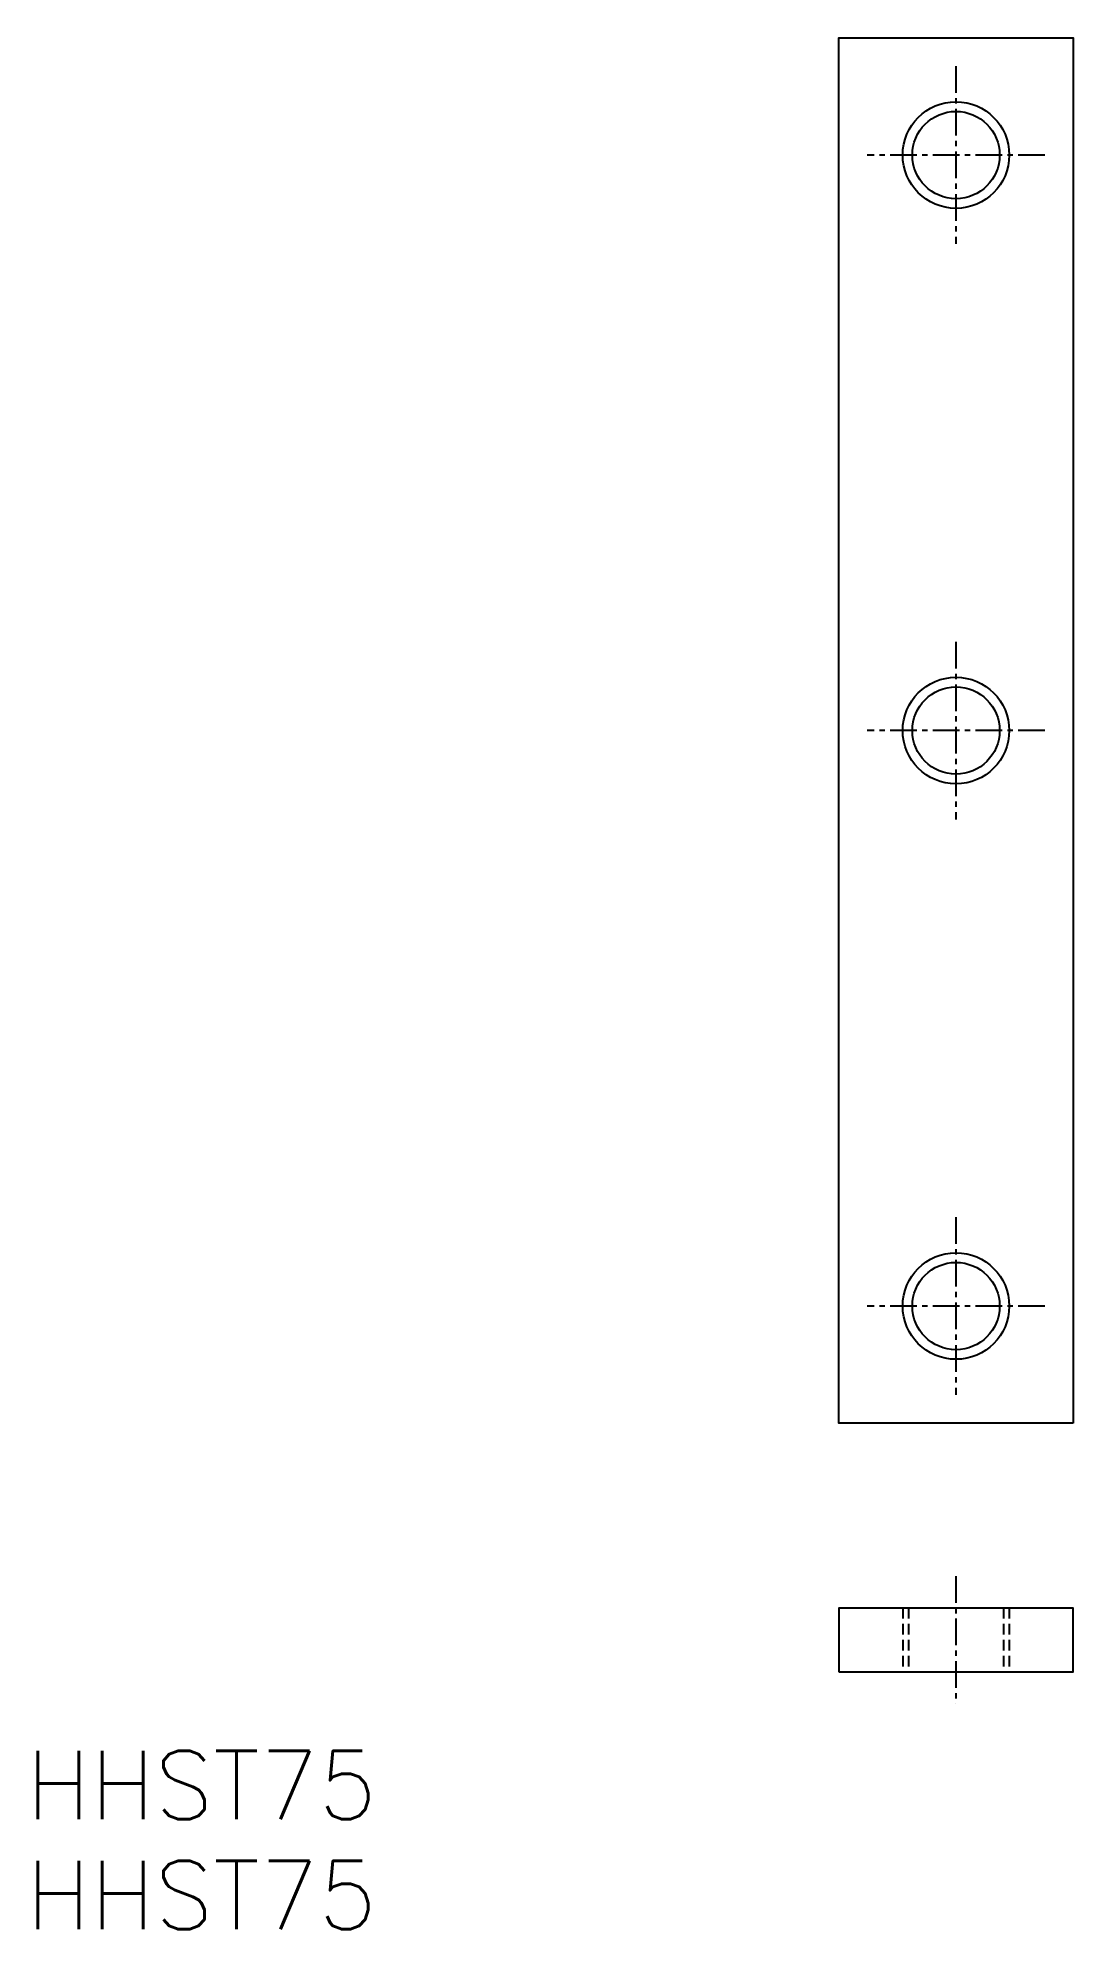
# Model space of a CAD drawing. Extents: x -43.1 to 5.5, y -29.2 to 59.5.
import ezdxf

# ---------------------------------------------------------------- set-up
doc = ezdxf.new("R2010")
doc.units = 0
doc.linetypes.add('CENTER', pattern=[2, 1.25, -0.25, 0.25, -0.25])
doc.linetypes.add('DASHED', pattern=[0.75, 0.5, -0.25])
doc.layers.get('0').update_dxf_attribs({"linetype": 'CONTINUOUS'})
doc.layers.add('CENTER', color=1, linetype='CENTER')
doc.styles.get("Standard").update_dxf_attribs({"font": 'txt.shx', "bigfont": 'bigfont.shx'})

msp = doc.modelspace()

# ---------------------------------------------------------------- linework, layer by layer
at = {"color": 3, "linetype": 'DASHED'}
for p, q in [((-2.5, -14.167), (-2.5, -17.167)), ((-2.229, -14.167), (-2.229, -17.167)), ((2.229, -14.167), (2.229, -17.167)), ((2.5, -14.167), (2.5, -17.167))]:
    msp.add_line(p, q, dxfattribs=at)
at = {"color": 7, "linetype": 'CONTINUOUS'}
for points in [[(5.5, -5.5), (-5.5, -5.5), (-5.5, 59.5), (5.5, 59.5)], [(-5.5, -17.167), (5.5, -17.167), (5.5, -14.167), (-5.5, -14.167)]]:
    msp.add_lwpolyline(points, close=True, dxfattribs=at)
at = {"color": 3, "linetype": 'CONTINUOUS'}
for centre in [(0, 54), (0, 27), (0, 0)]:
    msp.add_circle(centre, 2.5, dxfattribs=at)
at = {"color": 7, "linetype": 'CONTINUOUS'}
for centre in [(0, 54), (0, 27), (0, 0)]:
    msp.add_circle(centre, 2.048, dxfattribs=at)
at = {"layer": 'CENTER', "color": 1, "linetype": 'CENTER'}
for p, q in [((0, 58.167), (0, 49.833)), ((4.167, 54), (-4.167, 54)), ((0, 31.167), (0, 22.833)), ((4.167, 27), (-4.167, 27)), ((0, 4.167), (0, -4.167)), ((4.167, 0), (-4.167, 0)), ((0, -12.667), (0, -18.667))]:
    msp.add_line(p, q, dxfattribs=at)

# ---------------------------------------------------------------- texts
at = {"color": 7, "linetype": 'CONTINUOUS'}
for p in [(-43.639, -24.074), (-43.639, -29.235)]:
    msp.add_text('HHST75', height=3.2, dxfattribs=at).set_placement(p)

doc.saveas('drawing.dxf')
